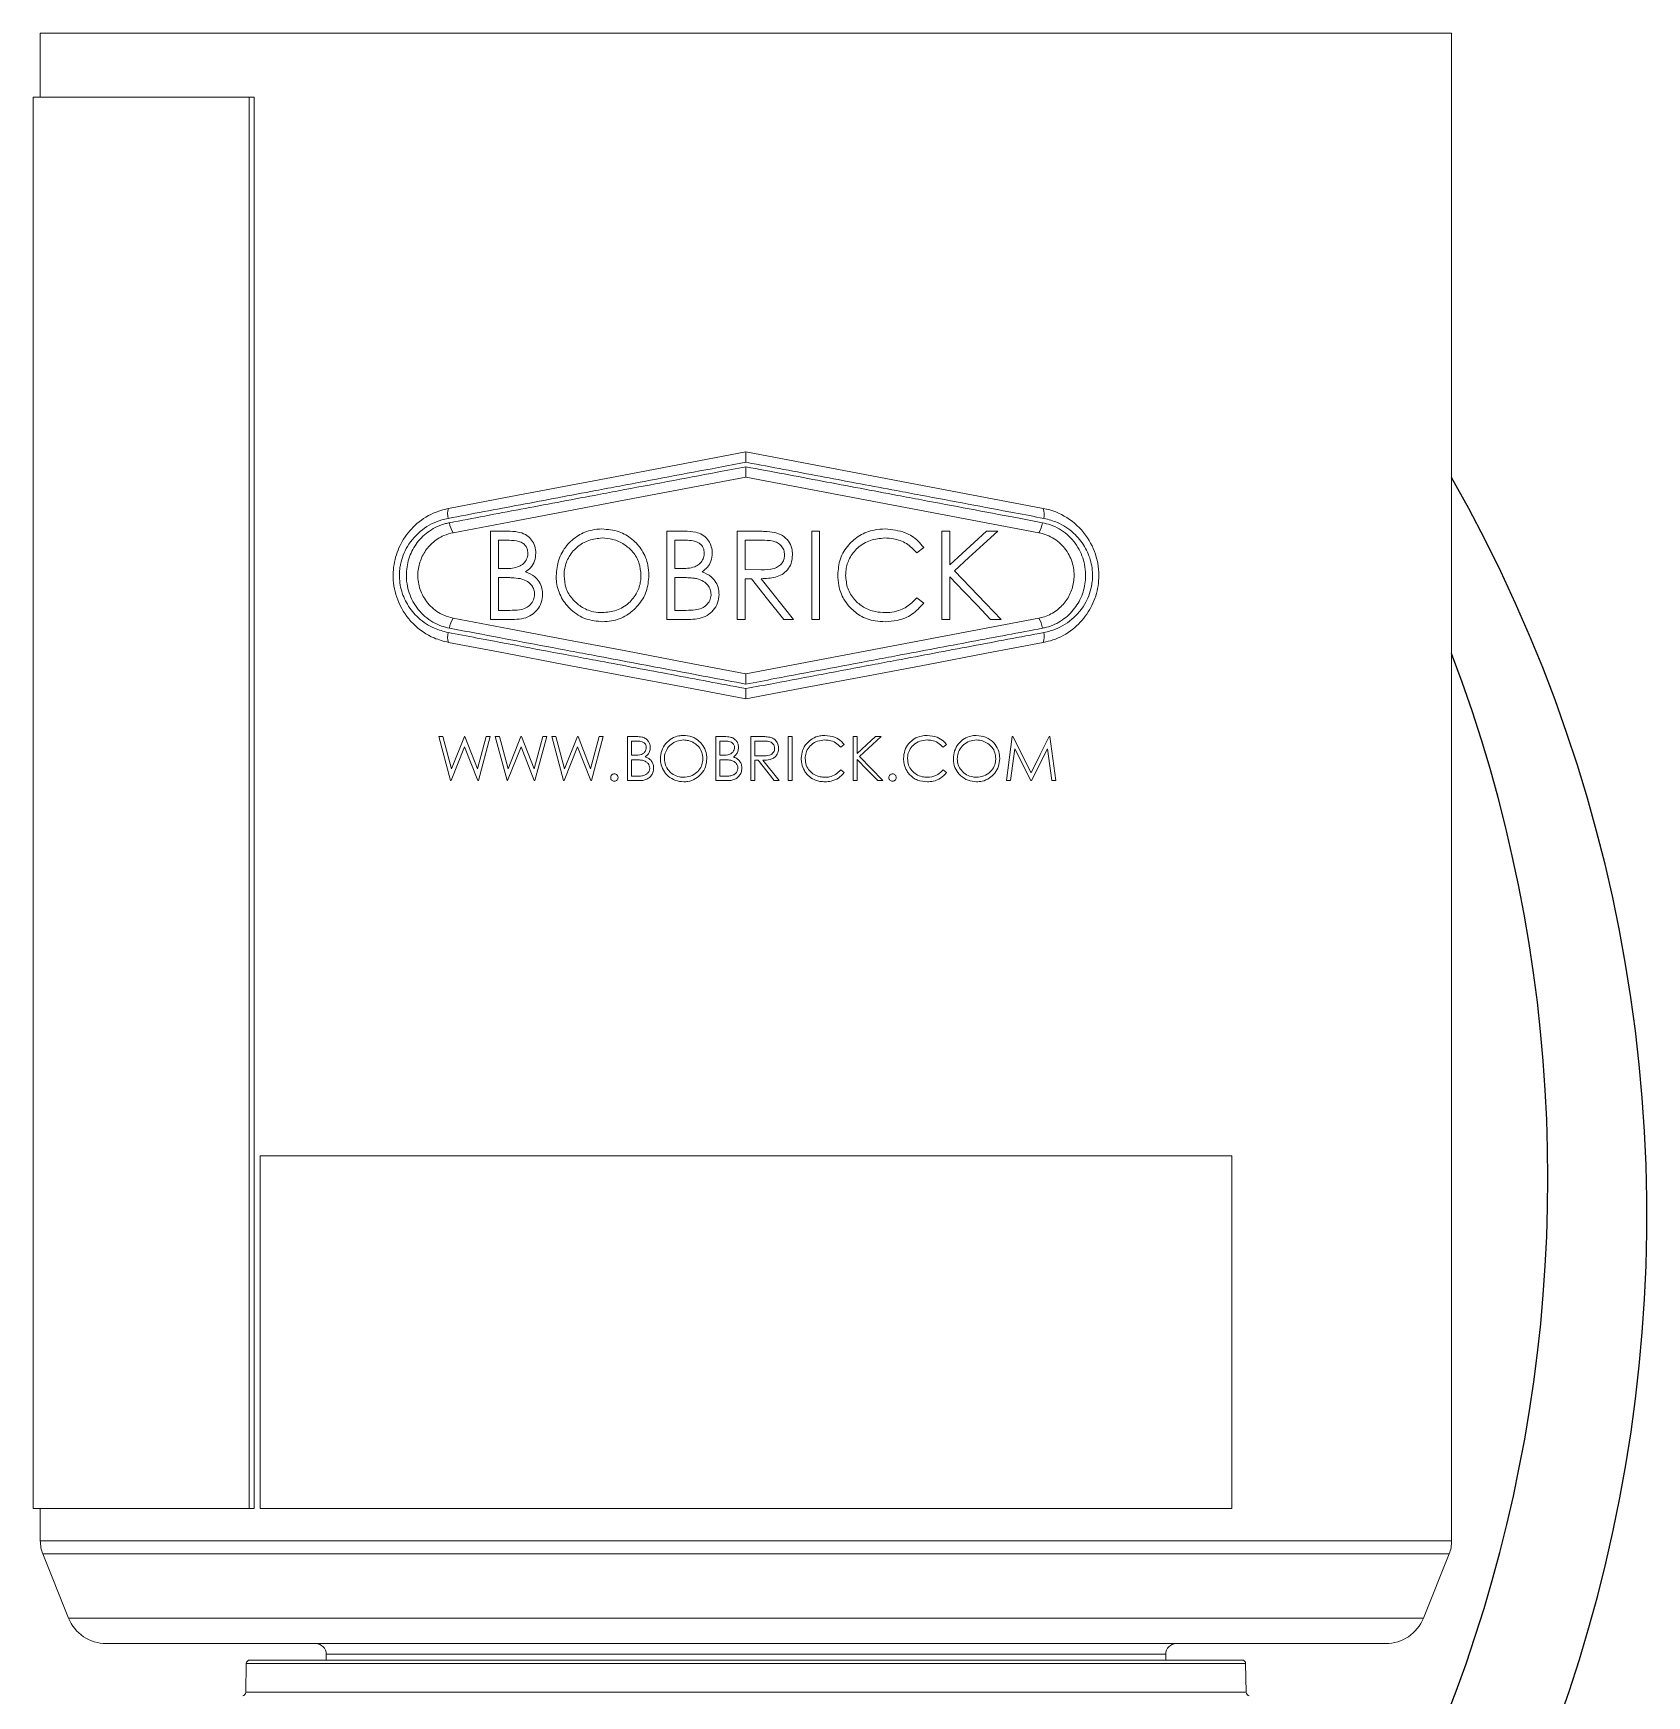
# Model space of a CAD drawing. Header units: inches. Extents: x 2.3 to 15.7, y 0.2 to 14.5.
# Drawn here: x 2.423 to 4.709, y 6.033 to 8.389 of the extents above; entities that cross this region are included whole.
import ezdxf

# ---------------------------------------------------------------- set-up
doc = ezdxf.new("R2010")
doc.units = ezdxf.units.IN
doc.header["$MEASUREMENT"] = 0
doc.layers.add('Object', color=4, linetype='Continuous')

msp = doc.modelspace()

# ---------------------------------------------------------------- linework, layer by layer
at = {"layer": 'Object', "color": 4, "linetype": 'Continuous', "lineweight": 15}
for p, q in [((2.432603, 8.388765), (2.432603, 8.297992)), ((2.432603, 8.388765), (4.432603, 8.388765)), ((4.432603, 6.252368), (4.432603, 8.388765)), ((2.422603, 8.297992), (2.422603, 6.297992)), ((2.422603, 8.297992), (2.728591, 8.297992)), ((2.728591, 8.297992), (2.728591, 6.297992)), ((2.735561, 8.297992), (2.728591, 8.297992)), ((2.735561, 8.297992), (2.735561, 6.297992)), ((3.432603, 7.795396), (3.853943, 7.715396)), ((3.441114, 7.779171), (3.432603, 7.780776)), ((3.432603, 7.759771), (3.847414, 7.68101)), ((3.070647, 7.558077), (3.070647, 7.683077)), ((3.070647, 7.683077), (3.095036, 7.683077)), ((3.320647, 7.558077), (3.320647, 7.683077)), ((3.320647, 7.683077), (3.345036, 7.683077)), ((3.420006, 7.558077), (3.420006, 7.683077)), ((3.420006, 7.683077), (3.445021, 7.683077)), ((3.525775, 7.558077), (3.525775, 7.683077)), ((3.525775, 7.683077), (3.536993, 7.683077)), ((3.536993, 7.683077), (3.536993, 7.558077)), ((3.71007, 7.558077), (3.71007, 7.683077)), ((3.71007, 7.683077), (3.721288, 7.683077)), ((3.721288, 7.683077), (3.721288, 7.635476)), ((3.773396, 7.683077), (3.789397, 7.683077)), ((3.097089, 7.670257), (3.081865, 7.670257)), ((3.081865, 7.670257), (3.081865, 7.630193)), ((3.347089, 7.670257), (3.331865, 7.670257)), ((3.331865, 7.670257), (3.331865, 7.630193)), ((3.431224, 7.670257), (3.431224, 7.62859)), ((3.454661, 7.670257), (3.431224, 7.670257)), ((3.684429, 7.660141), (3.674613, 7.652628)), ((3.081865, 7.630193), (3.089402, 7.630193)), ((3.089302, 7.617372), (3.081865, 7.617372)), ((3.081865, 7.617372), (3.081865, 7.570898)), ((3.331865, 7.630193), (3.339402, 7.630193)), ((3.339302, 7.617372), (3.331865, 7.617372)), ((3.331865, 7.617372), (3.331865, 7.570898)), ((3.431224, 7.62859), (3.45411, 7.628415)), ((3.440338, 7.61577), (3.431224, 7.61577)), ((3.431224, 7.61577), (3.431224, 7.558077)), ((3.454211, 7.61577), (3.500134, 7.558077)), ((3.721288, 7.618399), (3.721288, 7.558077)), ((3.674613, 7.588526), (3.684429, 7.581089)), ((3.081865, 7.570898), (3.09784, 7.570898)), ((3.331865, 7.570898), (3.34784, 7.570898)), ((3.104451, 7.558077), (3.070647, 7.558077)), ((3.354451, 7.558077), (3.320647, 7.558077)), ((3.431224, 7.558077), (3.420006, 7.558077)), ((3.847414, 7.559782), (3.432603, 7.481021)), ((3.500134, 7.558077), (3.486262, 7.558077)), ((3.536993, 7.558077), (3.525775, 7.558077)), ((3.721288, 7.558077), (3.71007, 7.558077)), ((3.794205, 7.558077), (3.779256, 7.558077)), ((3.424091, 7.461621), (3.432603, 7.460017)), ((3.013901, 7.329564), (2.997274, 7.392064)), ((2.997274, 7.392064), (3.003071, 7.392064)), ((3.003071, 7.392064), (3.015303, 7.346228)), ((3.033733, 7.377365), (3.014702, 7.329564)), ((3.015303, 7.346228), (3.033495, 7.392064)), ((3.033495, 7.392064), (3.034309, 7.392064)), ((3.052538, 7.329564), (3.033733, 7.377365)), ((3.034309, 7.392064), (3.052162, 7.346541)), ((3.052162, 7.346541), (3.064457, 7.392064)), ((3.070191, 7.392064), (3.053339, 7.329564)), ((3.064457, 7.392064), (3.070191, 7.392064)), ((3.094029, 7.329564), (3.077403, 7.392064)), ((3.077403, 7.392064), (3.083199, 7.392064)), ((3.083199, 7.392064), (3.095432, 7.346228)), ((3.113861, 7.377365), (3.094831, 7.329564)), ((3.095432, 7.346228), (3.113623, 7.392064)), ((3.113623, 7.392064), (3.114437, 7.392064)), ((3.132666, 7.329564), (3.113861, 7.377365)), ((3.114437, 7.392064), (3.132291, 7.346541)), ((3.132291, 7.346541), (3.144585, 7.392064)), ((3.150319, 7.392064), (3.133467, 7.329564)), ((3.144585, 7.392064), (3.150319, 7.392064)), ((3.174158, 7.329564), (3.157531, 7.392064)), ((3.157531, 7.392064), (3.163328, 7.392064)), ((3.163328, 7.392064), (3.17556, 7.346228)), ((3.193989, 7.377365), (3.174959, 7.329564)), ((3.17556, 7.346228), (3.193751, 7.392064)), ((3.193751, 7.392064), (3.194565, 7.392064)), ((3.212794, 7.329564), (3.193989, 7.377365)), ((3.194565, 7.392064), (3.212419, 7.346541)), ((3.212419, 7.346541), (3.224713, 7.392064)), ((3.230448, 7.392064), (3.213596, 7.329564)), ((3.224713, 7.392064), (3.230448, 7.392064)), ((3.264903, 7.329564), (3.264903, 7.392064)), ((3.264903, 7.392064), (3.277097, 7.392064)), ((3.278124, 7.385653), (3.270512, 7.385653)), ((3.270512, 7.385653), (3.270512, 7.365621)), ((3.389903, 7.329564), (3.389903, 7.392064)), ((3.389903, 7.392064), (3.402097, 7.392064)), ((3.403124, 7.385653), (3.395512, 7.385653)), ((3.395512, 7.385653), (3.395512, 7.365621)), ((3.439582, 7.329564), (3.439582, 7.392064)), ((3.439582, 7.392064), (3.45209, 7.392064)), ((3.45691, 7.385653), (3.445191, 7.385653)), ((3.445191, 7.385653), (3.445191, 7.36482)), ((3.492467, 7.392064), (3.498076, 7.392064)), ((3.492467, 7.329564), (3.492467, 7.392064)), ((3.498076, 7.392064), (3.498076, 7.329564)), ((3.571794, 7.380595), (3.566886, 7.376839)), ((3.584614, 7.329564), (3.584614, 7.392064)), ((3.584614, 7.392064), (3.590223, 7.392064)), ((3.590223, 7.392064), (3.590223, 7.368263)), ((3.624278, 7.392064), (3.593566, 7.364019)), ((3.616277, 7.392064), (3.624278, 7.392064)), ((3.716826, 7.380595), (3.711918, 7.376839)), ((3.801762, 7.329564), (3.810012, 7.392064)), ((3.81338, 7.374636), (3.807408, 7.329564)), ((3.810012, 7.392064), (3.810814, 7.392064)), ((3.810814, 7.392064), (3.836617, 7.340782)), ((3.836029, 7.329564), (3.81338, 7.374636)), ((3.859855, 7.374536), (3.837294, 7.329564)), ((3.865839, 7.329564), (3.859855, 7.374536)), ((3.862359, 7.392064), (3.863172, 7.392064)), ((3.863172, 7.392064), (3.871473, 7.329564)), ((3.270512, 7.365621), (3.27428, 7.365621)), ((3.27423, 7.359211), (3.270512, 7.359211)), ((3.270512, 7.359211), (3.270512, 7.335974)), ((3.395512, 7.365621), (3.39928, 7.365621)), ((3.39923, 7.359211), (3.395512, 7.359211)), ((3.395512, 7.359211), (3.395512, 7.335974)), ((3.445191, 7.36482), (3.456635, 7.364732)), ((3.449749, 7.35841), (3.445191, 7.35841)), ((3.445191, 7.35841), (3.445191, 7.329564)), ((3.47271, 7.329564), (3.449749, 7.35841)), ((3.456685, 7.35841), (3.479646, 7.329564)), ((3.590223, 7.359724), (3.590223, 7.329564)), ((3.593566, 7.364019), (3.626682, 7.329564)), ((3.014702, 7.329564), (3.013901, 7.329564)), ((3.053339, 7.329564), (3.052538, 7.329564)), ((3.094831, 7.329564), (3.094029, 7.329564)), ((3.133467, 7.329564), (3.132666, 7.329564)), ((3.174959, 7.329564), (3.174158, 7.329564)), ((3.213596, 7.329564), (3.212794, 7.329564)), ((3.281805, 7.329564), (3.264903, 7.329564)), ((3.270512, 7.335974), (3.278499, 7.335974)), ((3.406805, 7.329564), (3.389903, 7.329564)), ((3.395512, 7.335974), (3.403499, 7.335974)), ((3.445191, 7.329564), (3.439582, 7.329564)), ((3.479646, 7.329564), (3.47271, 7.329564)), ((3.498076, 7.329564), (3.492467, 7.329564)), ((3.566886, 7.344788), (3.571794, 7.34107)), ((3.590223, 7.329564), (3.584614, 7.329564)), ((3.626682, 7.329564), (3.619207, 7.329564)), ((3.711918, 7.344788), (3.716826, 7.34107)), ((3.807408, 7.329564), (3.801762, 7.329564)), ((3.837294, 7.329564), (3.836029, 7.329564)), ((3.871473, 7.329564), (3.865839, 7.329564)), ((2.744103, 6.797992), (2.744103, 6.297992)), ((2.744103, 6.797992), (4.121103, 6.797992)), ((4.121103, 6.797992), (4.121103, 6.297992)), ((2.422603, 6.297992), (2.728591, 6.297992)), ((2.432603, 6.297992), (2.432603, 6.252368)), ((2.735561, 6.297992), (2.728591, 6.297992)), ((2.744103, 6.297992), (4.121103, 6.297992)), ((2.432603, 6.252368), (4.432603, 6.252368)), ((2.436179, 6.233798), (2.472603, 6.142739)), ((2.436179, 6.233798), (4.429027, 6.233798)), ((4.392603, 6.142739), (4.429027, 6.233798)), ((2.472603, 6.142739), (4.392603, 6.142739)), ((4.339215, 6.106594), (2.52599, 6.106594)), ((2.729516, 6.083364), (4.135689, 6.083364)), ((2.837853, 6.091594), (2.837853, 6.083364)), ((2.837853, 6.091594), (4.027353, 6.091594)), ((4.027353, 6.083364), (4.027353, 6.091594)), ((2.724517, 6.078451), (2.723805, 6.037633)), ((4.140689, 6.078451), (2.724517, 6.078451)), ((4.141401, 6.037633), (4.140689, 6.078451)), ((2.723805, 6.037633), (4.141401, 6.037633))]:
    msp.add_line(p, q, dxfattribs=at)
at = {"layer": 'Object', "color": 4, "linetype": 'Continuous', "lineweight": 15, "flags": 128}
for points in [[(3.011262, 7.715396), (3.091642, 7.730658), (3.174601, 7.746409), (3.25951, 7.762531), (3.345728, 7.778901), (3.432603, 7.795396)], [(3.017791, 7.68101), (3.097053, 7.69606), (3.178769, 7.711575), (3.262342, 7.727443), (3.34716, 7.743548), (3.432603, 7.759771)], [(3.721288, 7.635476), (3.73876, 7.651437), (3.756131, 7.667306), (3.773396, 7.683077)], [(3.789397, 7.683077), (3.769075, 7.66452), (3.748597, 7.64582), (3.727974, 7.626987)], [(3.486262, 7.558077), (3.463308, 7.586913), (3.440338, 7.61577)], [(3.779256, 7.558077), (3.760064, 7.578048), (3.740739, 7.598158), (3.721288, 7.618399)], [(3.727974, 7.626987), (3.750225, 7.603836), (3.772306, 7.580861), (3.794205, 7.558077)], [(3.432603, 7.481021), (3.34716, 7.497244), (3.262342, 7.513349), (3.178769, 7.529217), (3.097053, 7.544732), (3.017791, 7.559782)], [(3.432603, 7.445396), (3.345728, 7.461891), (3.25951, 7.478261), (3.174601, 7.494383), (3.091642, 7.510134), (3.011262, 7.525396)], [(3.853943, 7.525396), (3.773563, 7.510134), (3.690605, 7.494383), (3.605696, 7.478261), (3.519478, 7.461891), (3.432603, 7.445396)], [(3.590223, 7.368263), (3.603265, 7.380177), (3.616277, 7.392064)], [(3.836617, 7.340782), (3.849529, 7.366504), (3.862359, 7.392064)], [(3.619207, 7.329564), (3.604733, 7.344625), (3.590223, 7.359724)]]:
    msp.add_lwpolyline(points, dxfattribs=at)
at = {"layer": 'Object', "color": 3}
for centre, radius, start, end in [((2.590197, 6.712673), 2.118857, 306.116621, 29.59616), ((2.470222, 6.76586), 2.098644, 307.72544, 20.760399)]:
    msp.add_arc(centre, radius, start, end, dxfattribs=at)
at = {"layer": 'Object', "color": 4, "linetype": 'Continuous', "lineweight": 15}
for centre, radius, start, end in [((3.036556, 7.706665), 0.026758, 160.956344, 191.686758), ((3.828649, 7.706665), 0.026759, 348.313638, 19.043261), ((3.044873, 7.69939), 0.03273, 187.425535, 214.16315), ((3.820332, 7.69939), 0.03273, 325.83649, 352.574305), ((3.036556, 7.534127), 0.026758, 168.31327, 199.043625), ((3.044873, 7.541402), 0.03273, 145.836874, 172.574454), ((3.820332, 7.541402), 0.03273, 7.425706, 34.163485), ((3.828649, 7.534127), 0.026759, 340.95677, 11.686335), ((2.482603, 6.252368), 0.05, 180, 201.801409), ((4.382603, 6.252368), 0.05, 338.198591, 0), ((2.52599, 6.164094), 0.0575, 201.801409, 270), ((4.339215, 6.164094), 0.0575, 270, 338.198591), ((2.822853, 6.091594), 0.015, 0, 90), ((4.042353, 6.091594), 0.015, 90, 180), ((2.729516, 6.078364), 0.005, 90, 179), ((4.135689, 6.078364), 0.005, 1, 90), ((2.718805, 6.03772), 0.005, 276.663916, 359), ((4.1464, 6.03772), 0.005, 181, 263.336084)]:
    msp.add_arc(centre, radius, start, end, dxfattribs=at)
for points, knots in [([(3.432603, 7.780776), (3.419487, 7.778304), (3.359623, 7.767022), (3.288194, 7.753565), (3.194824, 7.735979), (3.1122, 7.720419), (3.044302, 7.707636), (3.010353, 7.701245)], [0, 0, 0, 0, 0.09045878, 0.41286411, 0.49328977, 0.74664651, 1, 1, 1, 1]), ([(3.432603, 7.795396), (3.432603, 7.794392), (3.432603, 7.792085), (3.432603, 7.787041), (3.432603, 7.782927), (3.432603, 7.78084), (3.432603, 7.780776)], [0, 0, 0, 0, 0.27485987, 0.63175524, 0.98855057, 1, 1, 1, 1]), ([(3.854853, 7.701245), (3.841055, 7.703842), (3.784415, 7.714505), (3.714066, 7.727751), (3.623684, 7.744774), (3.544175, 7.759751), (3.475468, 7.772698), (3.441114, 7.779171)], [0, 0, 0, 0, 0.1059086, 0.43475608, 0.51678374, 0.7583914, 1, 1, 1, 1]), ([(3.012418, 7.69516), (3.045779, 7.701454), (3.112503, 7.714042), (3.19382, 7.729377), (3.286512, 7.746855), (3.358491, 7.760424), (3.418921, 7.771813), (3.432603, 7.774391)], [0, 0, 0, 0, 0.25011185, 0.50022685, 0.58106949, 0.90514747, 1, 1, 1, 1]), ([(3.432603, 7.774391), (3.468667, 7.767594), (3.540795, 7.754), (3.623696, 7.73837), (3.715695, 7.721021), (3.784735, 7.707999), (3.840191, 7.697537), (3.852788, 7.69516)], [0, 0, 0, 0, 0.24990083, 0.49980056, 0.58064388, 0.90474363, 1, 1, 1, 1]), ([(3.432603, 7.774391), (3.432603, 7.774326), (3.432603, 7.77224), (3.432603, 7.768126), (3.432603, 7.763082), (3.432603, 7.760775), (3.432603, 7.759771)], [0, 0, 0, 0, 0.01144997, 0.36824477, 0.72514013, 1, 1, 1, 1]), ([(3.011262, 7.525396), (3.004294, 7.527206), (2.985804, 7.53201), (2.959807, 7.550067), (2.939351, 7.579414), (2.931192, 7.612398), (2.933841, 7.64313), (2.944746, 7.670153), (2.963347, 7.69314), (2.986493, 7.708881), (3.003882, 7.713455), (3.011262, 7.715396)], [0, 0, 0, 0, 0.08435265, 0.22381086, 0.35813983, 0.47661263, 0.58064869, 0.68146045, 0.78947066, 0.91064225, 1, 1, 1, 1]), ([(3.853943, 7.715396), (3.856999, 7.714719), (3.87157, 7.711492), (3.895901, 7.698995), (3.920091, 7.672373), (3.931012, 7.643758), (3.933505, 7.616421), (3.929528, 7.590803), (3.916425, 7.564243), (3.895572, 7.542305), (3.87338, 7.52998), (3.85848, 7.526466), (3.853943, 7.525396)], [0, 0, 0, 0, 0.036752584, 0.17524432, 0.312812141, 0.437403418, 0.499759221, 0.604687064, 0.709370849, 0.820343658, 0.945294148, 1, 1, 1, 1]), ([(3.010353, 7.701245), (3.007362, 7.700579), (2.994398, 7.697691), (2.972973, 7.686617), (2.952441, 7.664193), (2.944599, 7.644329), (2.942207, 7.631524), (2.940887, 7.619804), (2.942786, 7.600609), (2.952221, 7.578164), (2.968423, 7.558681), (2.988642, 7.545197), (3.003854, 7.541238), (3.010353, 7.539547)], [0, 0, 0, 0, 0.041756346, 0.181005542, 0.320019379, 0.434194802, 0.444459833, 0.482545795, 0.580500832, 0.679131712, 0.786417349, 0.908762699, 1, 1, 1, 1]), ([(3.012418, 7.545632), (3.008597, 7.546545), (2.996052, 7.549541), (2.976851, 7.560939), (2.959581, 7.582059), (2.951945, 7.60451), (2.950686, 7.6264), (2.954788, 7.647237), (2.966268, 7.668191), (2.983918, 7.684865), (3.00057, 7.692631), (3.010577, 7.694767), (3.012418, 7.69516)], [0, 0, 0, 0, 0.05891646, 0.19342388, 0.32406322, 0.44454208, 0.51452909, 0.62224176, 0.73078945, 0.84635484, 0.97173513, 1, 1, 1, 1]), ([(3.017791, 7.559782), (3.013312, 7.560947), (3.001506, 7.564017), (2.984935, 7.575562), (2.971966, 7.594195), (2.966716, 7.615104), (2.968351, 7.634879), (2.975474, 7.65242), (2.987611, 7.667181), (3.002399, 7.677009), (3.013274, 7.679836), (3.017791, 7.68101)], [0, 0, 0, 0, 0.08503447, 0.22415347, 0.35655312, 0.47462973, 0.58077283, 0.68418777, 0.79357048, 0.91426327, 1, 1, 1, 1]), ([(3.095036, 7.683077), (3.09982, 7.682949), (3.108354, 7.68272), (3.119753, 7.679228), (3.127749, 7.672706), (3.132934, 7.664318), (3.134613, 7.657), (3.134728, 7.652865), (3.134749, 7.652103)], [0, 0, 0, 0, 0.25810772, 0.46041747, 0.62488164, 0.78909129, 0.96109702, 1, 1, 1, 1]), ([(3.163596, 7.620026), (3.164322, 7.627689), (3.165777, 7.64304), (3.177367, 7.663251), (3.194098, 7.677791), (3.212075, 7.685285), (3.223784, 7.685996), (3.228499, 7.686282)], [0, 0, 0, 0, 0.21961297, 0.43993094, 0.65590946, 0.86142152, 1, 1, 1, 1]), ([(3.228499, 7.686282), (3.236769, 7.685586), (3.252051, 7.684299), (3.271685, 7.672544), (3.286426, 7.656324), (3.29411, 7.637801), (3.294758, 7.625382), (3.295006, 7.620627)], [0, 0, 0, 0, 0.239433069, 0.442446312, 0.644716762, 0.863966385, 1, 1, 1, 1]), ([(3.345036, 7.683077), (3.350554, 7.682931), (3.359367, 7.682698), (3.370932, 7.678502), (3.378343, 7.671986), (3.383289, 7.66341), (3.384625, 7.656462), (3.384735, 7.652593), (3.384749, 7.652103)], [0, 0, 0, 0, 0.28926811, 0.46198731, 0.63565991, 0.79656787, 0.97423648, 1, 1, 1, 1]), ([(3.445021, 7.683077), (3.44739, 7.683069), (3.452129, 7.683052), (3.4616, 7.682835), (3.468647, 7.681958), (3.473341, 7.681374)], [0, 0, 0, 0, 0.2502667, 0.50056245, 1, 1, 1, 1]), ([(3.473341, 7.681374), (3.477083, 7.680156), (3.484587, 7.677712), (3.493119, 7.669439), (3.497932, 7.659563), (3.498345, 7.652739), (3.498531, 7.649649)], [0, 0, 0, 0, 0.26676983, 0.53507781, 0.78947111, 1, 1, 1, 1]), ([(3.562634, 7.621303), (3.5633, 7.628987), (3.564638, 7.64442), (3.57678, 7.663815), (3.593591, 7.67813), (3.612134, 7.68538), (3.624686, 7.686018), (3.629892, 7.686282)], [0, 0, 0, 0, 0.21817104, 0.4381888, 0.63444086, 0.84839515, 1, 1, 1, 1]), ([(3.629892, 7.686282), (3.639607, 7.685294), (3.65646, 7.683578), (3.674654, 7.672011), (3.681816, 7.663313), (3.684429, 7.660141)], [0, 0, 0, 0, 0.463659534, 0.80435494, 1, 1, 1, 1]), ([(3.847414, 7.68101), (3.849545, 7.680533), (3.859038, 7.678404), (3.874653, 7.670186), (3.889865, 7.653094), (3.896619, 7.635065), (3.898177, 7.61773), (3.895593, 7.60127), (3.887008, 7.584133), (3.873438, 7.570153), (3.859341, 7.562555), (3.850096, 7.560405), (3.847414, 7.559782)], [0, 0, 0, 0, 0.04023928, 0.179285045, 0.314989946, 0.437966085, 0.499793075, 0.606600887, 0.71320435, 0.825181953, 0.949285866, 1, 1, 1, 1]), ([(3.852788, 7.69516), (3.856609, 7.694247), (3.869153, 7.691251), (3.888355, 7.679853), (3.905625, 7.658733), (3.91326, 7.636282), (3.91452, 7.614392), (3.910417, 7.593555), (3.898937, 7.572601), (3.881288, 7.555927), (3.864636, 7.548161), (3.854629, 7.546025), (3.852788, 7.545632)], [0, 0, 0, 0, 0.05891618, 0.19342365, 0.32406305, 0.44454194, 0.514529, 0.62224178, 0.73078935, 0.84635478, 0.97173512, 1, 1, 1, 1]), ([(3.854853, 7.539547), (3.857844, 7.540213), (3.870808, 7.543101), (3.892233, 7.554175), (3.912764, 7.576599), (3.920607, 7.596463), (3.922998, 7.609268), (3.924319, 7.620988), (3.92242, 7.640183), (3.912985, 7.662628), (3.896782, 7.682111), (3.876564, 7.695596), (3.861351, 7.699554), (3.854853, 7.701245)], [0, 0, 0, 0, 0.041756351, 0.181005575, 0.320019232, 0.434194783, 0.44445976, 0.482545727, 0.58050073, 0.679131641, 0.786417299, 0.908762422, 1, 1, 1, 1]), ([(3.123531, 7.651877), (3.123357, 7.654011), (3.123047, 7.657802), (3.120372, 7.662573), (3.116349, 7.666352), (3.108498, 7.669821), (3.101685, 7.670081), (3.097089, 7.670257)], [0, 0, 0, 0, 0.16851362, 0.29936745, 0.42973481, 0.61530511, 1, 1, 1, 1]), ([(3.22905, 7.673462), (3.222552, 7.67277), (3.209546, 7.671384), (3.192416, 7.661083), (3.180236, 7.646262), (3.17527, 7.631485), (3.174924, 7.62283), (3.174814, 7.620076)], [0, 0, 0, 0, 0.23254595, 0.4653615, 0.69599786, 0.90327546, 1, 1, 1, 1]), ([(3.283788, 7.620652), (3.283271, 7.626579), (3.282236, 7.638461), (3.273188, 7.653876), (3.25995, 7.665222), (3.244815, 7.672287), (3.233987, 7.673094), (3.22905, 7.673462)], [0, 0, 0, 0, 0.20783243, 0.4167132, 0.61137184, 0.82281549, 1, 1, 1, 1]), ([(3.373531, 7.651877), (3.37329, 7.654436), (3.372883, 7.658751), (3.369344, 7.663781), (3.364442, 7.667527), (3.356753, 7.669905), (3.350597, 7.670129), (3.347089, 7.670257)], [0, 0, 0, 0, 0.20754893, 0.35007094, 0.49175319, 0.71044432, 1, 1, 1, 1]), ([(3.487314, 7.649674), (3.487078, 7.651993), (3.486606, 7.656646), (3.482743, 7.662638), (3.477415, 7.667095), (3.467807, 7.670207), (3.460121, 7.670236), (3.454661, 7.670257)], [0, 0, 0, 0, 0.15817071, 0.31726404, 0.47512814, 0.62710865, 1, 1, 1, 1]), ([(3.629191, 7.673462), (3.622351, 7.672805), (3.608638, 7.671489), (3.590828, 7.660836), (3.578803, 7.645802), (3.574289, 7.631446), (3.573959, 7.623141), (3.573852, 7.620452)], [0, 0, 0, 0, 0.24242719, 0.48602556, 0.70945558, 0.90593162, 1, 1, 1, 1]), ([(3.674613, 7.652628), (3.669995, 7.657296), (3.660747, 7.666645), (3.644058, 7.672661), (3.633385, 7.673236), (3.629191, 7.673462)], [0, 0, 0, 0, 0.37709537, 0.75520992, 1, 1, 1, 1]), ([(3.089402, 7.630193), (3.096019, 7.630185), (3.105226, 7.630175), (3.115986, 7.63562), (3.121143, 7.641514), (3.123362, 7.647418), (3.123493, 7.650856), (3.123531, 7.651877)], [0, 0, 0, 0, 0.43807168, 0.60958358, 0.78208514, 0.93525104, 1, 1, 1, 1]), ([(3.134749, 7.652103), (3.134403, 7.64831), (3.133706, 7.640687), (3.128164, 7.631139), (3.122723, 7.627244), (3.120301, 7.62551)], [0, 0, 0, 0, 0.35462441, 0.71273269, 1, 1, 1, 1]), ([(3.339402, 7.630193), (3.346466, 7.630194), (3.356064, 7.630196), (3.366613, 7.636198), (3.371355, 7.641955), (3.373376, 7.64758), (3.373496, 7.650907), (3.373531, 7.651877)], [0, 0, 0, 0, 0.45468444, 0.6177934, 0.78138715, 0.93626391, 1, 1, 1, 1]), ([(3.384749, 7.652103), (3.384379, 7.64817), (3.383704, 7.641001), (3.378396, 7.631477), (3.373041, 7.627529), (3.370301, 7.62551)], [0, 0, 0, 0, 0.372393619, 0.678920716, 1, 1, 1, 1]), ([(3.45411, 7.628415), (3.460305, 7.628438), (3.468925, 7.62847), (3.479115, 7.63294), (3.484077, 7.638036), (3.486895, 7.643916), (3.487183, 7.647882), (3.487314, 7.649674)], [0, 0, 0, 0, 0.41114894, 0.57205442, 0.73416088, 0.87989096, 1, 1, 1, 1]), ([(3.498531, 7.649649), (3.498164, 7.645456), (3.497497, 7.637852), (3.491817, 7.628147), (3.483934, 7.621499), (3.471221, 7.61635), (3.46101, 7.616002), (3.454211, 7.61577)], [0, 0, 0, 0, 0.197523625, 0.358217424, 0.519165757, 0.679811719, 1, 1, 1, 1]), ([(3.112689, 7.615895), (3.108817, 7.616409), (3.102987, 7.617182), (3.095174, 7.617323), (3.09126, 7.617356), (3.089302, 7.617372)], [0, 0, 0, 0, 0.49724231, 0.74855214, 1, 1, 1, 1]), ([(3.133147, 7.593559), (3.132957, 7.595831), (3.132575, 7.600392), (3.128913, 7.606796), (3.122761, 7.612448), (3.116722, 7.614821), (3.113121, 7.61578), (3.112689, 7.615895)], [0, 0, 0, 0, 0.20177222, 0.40515117, 0.64925325, 0.95795859, 1, 1, 1, 1]), ([(3.120301, 7.62551), (3.124759, 7.623655), (3.132296, 7.62052), (3.139998, 7.611503), (3.143799, 7.602526), (3.14419, 7.596329), (3.144365, 7.593559)], [0, 0, 0, 0, 0.34058253, 0.57574377, 0.81039734, 1, 1, 1, 1]), ([(3.229501, 7.554872), (3.221399, 7.555587), (3.205124, 7.557023), (3.184832, 7.570235), (3.17011, 7.588245), (3.164114, 7.606004), (3.163714, 7.616835), (3.163596, 7.620026)], [0, 0, 0, 0, 0.23655702, 0.47520271, 0.68812805, 0.9080888, 1, 1, 1, 1]), ([(3.174814, 7.620076), (3.17533, 7.614109), (3.176366, 7.602132), (3.185703, 7.586982), (3.199065, 7.575112), (3.214197, 7.568513), (3.22487, 7.567923), (3.22905, 7.567693)], [0, 0, 0, 0, 0.20951182, 0.42050796, 0.61462113, 0.84904258, 1, 1, 1, 1]), ([(3.22905, 7.567693), (3.235821, 7.568339), (3.249402, 7.569637), (3.266925, 7.580206), (3.278645, 7.595154), (3.283318, 7.609402), (3.283671, 7.617854), (3.283788, 7.620652)], [0, 0, 0, 0, 0.2416363, 0.48471554, 0.7027938, 0.90157663, 1, 1, 1, 1]), ([(3.295006, 7.620627), (3.294332, 7.612838), (3.29298, 7.597195), (3.280663, 7.577494), (3.263553, 7.562576), (3.245438, 7.55561), (3.233621, 7.555063), (3.229501, 7.554872)], [0, 0, 0, 0, 0.2233648, 0.448627, 0.65159153, 0.87850993, 1, 1, 1, 1]), ([(3.362689, 7.615895), (3.360758, 7.616208), (3.35593, 7.616992), (3.348097, 7.617288), (3.342236, 7.617344), (3.339302, 7.617372)], [0, 0, 0, 0, 0.24976965, 0.62439977, 1, 1, 1, 1]), ([(3.383147, 7.593559), (3.382945, 7.595913), (3.38254, 7.60064), (3.37863, 7.607152), (3.372085, 7.612969), (3.366083, 7.614838), (3.362689, 7.615895)], [0, 0, 0, 0, 0.213968792, 0.42964451, 0.677546241, 1, 1, 1, 1]), ([(3.370301, 7.62551), (3.374951, 7.623548), (3.382803, 7.620234), (3.390403, 7.610818), (3.393892, 7.60198), (3.394224, 7.596061), (3.394365, 7.593559)], [0, 0, 0, 0, 0.34754906, 0.58683222, 0.82532139, 1, 1, 1, 1]), ([(3.578484, 7.576732), (3.576021, 7.57993), (3.569278, 7.588684), (3.563549, 7.604228), (3.562903, 7.61628), (3.562634, 7.621303)], [0, 0, 0, 0, 0.25132598, 0.68799484, 1, 1, 1, 1]), ([(3.573852, 7.620452), (3.574383, 7.614226), (3.575451, 7.601721), (3.585349, 7.586061), (3.599094, 7.574579), (3.614568, 7.568503), (3.625276, 7.56794), (3.629967, 7.567693)], [0, 0, 0, 0, 0.21417432, 0.43014796, 0.62209237, 0.83446475, 1, 1, 1, 1]), ([(3.09784, 7.570898), (3.102518, 7.570969), (3.110265, 7.571088), (3.120511, 7.573704), (3.127332, 7.578771), (3.132137, 7.585457), (3.132811, 7.590868), (3.133147, 7.593559)], [0, 0, 0, 0, 0.30422846, 0.50394021, 0.66963753, 0.83569225, 1, 1, 1, 1]), ([(3.144365, 7.593559), (3.144024, 7.589596), (3.143339, 7.581635), (3.137232, 7.571585), (3.12863, 7.563733), (3.117335, 7.558811), (3.108867, 7.558329), (3.104451, 7.558077)], [0, 0, 0, 0, 0.1923953, 0.38641944, 0.56372734, 0.77247294, 1, 1, 1, 1]), ([(3.34784, 7.570898), (3.352064, 7.570975), (3.359612, 7.571113), (3.369727, 7.573312), (3.376876, 7.578288), (3.381586, 7.584667), (3.383012, 7.590211), (3.383131, 7.59317), (3.383147, 7.593559)], [0, 0, 0, 0, 0.26934498, 0.48133432, 0.64651677, 0.81187797, 0.97526898, 1, 1, 1, 1]), ([(3.394365, 7.593559), (3.394001, 7.589463), (3.39327, 7.581236), (3.386688, 7.570849), (3.377606, 7.563075), (3.366434, 7.558712), (3.358442, 7.558289), (3.354451, 7.558077)], [0, 0, 0, 0, 0.204175, 0.41015325, 0.59804647, 0.79931054, 1, 1, 1, 1]), ([(3.629967, 7.567693), (3.634146, 7.567925), (3.644632, 7.56851), (3.660876, 7.574879), (3.67001, 7.583953), (3.674613, 7.588526)], [0, 0, 0, 0, 0.24742182, 0.62074772, 1, 1, 1, 1]), ([(3.630042, 7.554872), (3.625314, 7.555087), (3.61292, 7.555649), (3.59397, 7.561828), (3.583399, 7.572002), (3.578484, 7.576732)], [0, 0, 0, 0, 0.24814193, 0.6504446, 1, 1, 1, 1]), ([(3.684429, 7.581089), (3.679213, 7.575411), (3.668768, 7.564043), (3.648814, 7.555979), (3.635623, 7.555201), (3.630042, 7.554872)], [0, 0, 0, 0, 0.36532303, 0.73147495, 1, 1, 1, 1]), ([(3.010353, 7.539547), (3.02415, 7.53695), (3.080791, 7.526287), (3.151139, 7.513041), (3.241522, 7.496018), (3.32103, 7.481041), (3.389737, 7.468094), (3.424091, 7.461621)], [0, 0, 0, 0, 0.10590861, 0.43475615, 0.51678367, 0.75839152, 1, 1, 1, 1]), ([(3.432603, 7.466401), (3.396539, 7.473198), (3.32441, 7.486792), (3.24151, 7.502422), (3.149511, 7.519771), (3.080471, 7.532793), (3.025015, 7.543255), (3.012418, 7.545632)], [0, 0, 0, 0, 0.24990099, 0.49980072, 0.58064388, 0.90474363, 1, 1, 1, 1]), ([(3.852788, 7.545632), (3.819426, 7.539338), (3.752703, 7.52675), (3.671386, 7.511415), (3.578693, 7.493937), (3.506715, 7.480368), (3.446285, 7.468979), (3.432603, 7.466401)], [0, 0, 0, 0, 0.25011185, 0.50022701, 0.58106965, 0.90514747, 1, 1, 1, 1]), ([(3.432603, 7.460017), (3.445719, 7.462488), (3.505583, 7.47377), (3.577012, 7.487227), (3.670382, 7.504814), (3.753005, 7.520374), (3.820904, 7.533156), (3.854853, 7.539547)], [0, 0, 0, 0, 0.09045878, 0.41286411, 0.49328961, 0.74664651, 1, 1, 1, 1]), ([(3.432603, 7.481021), (3.432603, 7.480018), (3.432603, 7.47771), (3.432603, 7.472666), (3.432603, 7.468552), (3.432603, 7.466466), (3.432603, 7.466401)], [0, 0, 0, 0, 0.27485977, 0.63175594, 0.98855056, 1, 1, 1, 1]), ([(3.432603, 7.460017), (3.432603, 7.459952), (3.432603, 7.457865), (3.432603, 7.453751), (3.432603, 7.448707), (3.432603, 7.4464), (3.432603, 7.445396)], [0, 0, 0, 0, 0.011450509, 0.368244738, 0.725140527, 1, 1, 1, 1]), ([(3.27428, 7.365621), (3.277777, 7.365621), (3.282546, 7.365621), (3.287838, 7.368578), (3.29024, 7.371468), (3.291266, 7.374302), (3.291327, 7.375974), (3.291345, 7.376464)], [0, 0, 0, 0, 0.4520262, 0.61645708, 0.78146157, 0.93602131, 1, 1, 1, 1]), ([(3.277097, 7.392064), (3.279846, 7.391991), (3.284247, 7.391875), (3.290041, 7.389783), (3.293767, 7.386503), (3.29624, 7.382191), (3.296892, 7.378723), (3.296947, 7.376806), (3.296954, 7.376576)], [0, 0, 0, 0, 0.2892252, 0.4632063, 0.6382042, 0.79946759, 0.97593374, 1, 1, 1, 1]), ([(3.291345, 7.376464), (3.291224, 7.377743), (3.29102, 7.379901), (3.289256, 7.382409), (3.286813, 7.384282), (3.282968, 7.385477), (3.279883, 7.385589), (3.278124, 7.385653)], [0, 0, 0, 0, 0.206522051, 0.348185999, 0.488988337, 0.708656931, 1, 1, 1, 1]), ([(3.296954, 7.376576), (3.296771, 7.374623), (3.296436, 7.371047), (3.293791, 7.366277), (3.291109, 7.364298), (3.28973, 7.36328)], [0, 0, 0, 0, 0.36919184, 0.67570736, 1, 1, 1, 1]), ([(3.311377, 7.360538), (3.311755, 7.36445), (3.312512, 7.372287), (3.318539, 7.382543), (3.327213, 7.389788), (3.33613, 7.393253), (3.341746, 7.393555), (3.343829, 7.393666)], [0, 0, 0, 0, 0.22672277, 0.45429858, 0.67192221, 0.87835343, 1, 1, 1, 1]), ([(3.344104, 7.387256), (3.340903, 7.38692), (3.334496, 7.386248), (3.326019, 7.381235), (3.31993, 7.374021), (3.317256, 7.366616), (3.317056, 7.362131), (3.316986, 7.360563)], [0, 0, 0, 0, 0.22745075, 0.4551507, 0.68166586, 0.88876551, 1, 1, 1, 1]), ([(3.343829, 7.393666), (3.347922, 7.393322), (3.356154, 7.392629), (3.366332, 7.386126), (3.373632, 7.377282), (3.376764, 7.368403), (3.377002, 7.36274), (3.377082, 7.360839)], [0, 0, 0, 0, 0.23493177, 0.47254264, 0.67331574, 0.89031991, 1, 1, 1, 1]), ([(3.371473, 7.360851), (3.371211, 7.363837), (3.370685, 7.369825), (3.366087, 7.377582), (3.359367, 7.383258), (3.351819, 7.386706), (3.346471, 7.387087), (3.344104, 7.387256)], [0, 0, 0, 0, 0.21090821, 0.4228916, 0.61957754, 0.83167715, 1, 1, 1, 1]), ([(3.39928, 7.365621), (3.402826, 7.365623), (3.407639, 7.365625), (3.412906, 7.368643), (3.415266, 7.37152), (3.416268, 7.374325), (3.416328, 7.375983), (3.416345, 7.376464)], [0, 0, 0, 0, 0.4555394, 0.6184077, 0.78173584, 0.93676418, 1, 1, 1, 1]), ([(3.402097, 7.392064), (3.40486, 7.391991), (3.409272, 7.391874), (3.415052, 7.389772), (3.418753, 7.386515), (3.421224, 7.382229), (3.421892, 7.378756), (3.421947, 7.376821), (3.421954, 7.376576)], [0, 0, 0, 0, 0.2891547, 0.46174097, 0.63526946, 0.79627281, 0.97427618, 1, 1, 1, 1]), ([(3.416345, 7.376464), (3.416224, 7.377743), (3.416021, 7.379901), (3.41425, 7.382417), (3.411796, 7.38429), (3.407953, 7.385478), (3.404875, 7.38559), (3.403124, 7.385653)], [0, 0, 0, 0, 0.20785435, 0.35064531, 0.49260311, 0.71121227, 1, 1, 1, 1]), ([(3.421954, 7.376576), (3.421769, 7.374608), (3.42143, 7.371022), (3.418775, 7.366261), (3.416098, 7.364288), (3.41473, 7.36328)], [0, 0, 0, 0, 0.37290343, 0.67954128, 1, 1, 1, 1]), ([(3.45209, 7.392064), (3.453274, 7.392059), (3.455643, 7.392051), (3.460378, 7.391942), (3.463902, 7.391504), (3.46625, 7.391212)], [0, 0, 0, 0, 0.2502685, 0.50057266, 1, 1, 1, 1]), ([(3.456635, 7.364732), (3.459732, 7.364744), (3.464041, 7.36476), (3.469136, 7.366995), (3.471617, 7.369542), (3.473026, 7.372481), (3.473171, 7.374465), (3.473236, 7.375362)], [0, 0, 0, 0, 0.41118436, 0.572024647, 0.734065161, 0.879747652, 1, 1, 1, 1]), ([(3.478845, 7.375349), (3.478661, 7.373251), (3.478327, 7.369448), (3.475485, 7.364595), (3.471542, 7.361272), (3.465185, 7.3587), (3.460082, 7.358526), (3.456685, 7.35841)], [0, 0, 0, 0, 0.19771258, 0.35839621, 0.51933948, 0.67993004, 1, 1, 1, 1]), ([(3.473236, 7.375362), (3.473118, 7.376522), (3.472882, 7.37885), (3.470949, 7.381847), (3.468283, 7.384075), (3.463479, 7.385629), (3.459638, 7.385643), (3.45691, 7.385653)], [0, 0, 0, 0, 0.15826232, 0.31744796, 0.4753382, 0.62725123, 1, 1, 1, 1]), ([(3.46625, 7.391212), (3.46812, 7.390603), (3.471871, 7.389382), (3.476137, 7.385247), (3.478545, 7.380309), (3.478751, 7.376897), (3.478845, 7.375349)], [0, 0, 0, 0, 0.26665918, 0.53485935, 0.78914511, 1, 1, 1, 1]), ([(3.510896, 7.361177), (3.511233, 7.365037), (3.511908, 7.37279), (3.518043, 7.38253), (3.526532, 7.389691), (3.53579, 7.393235), (3.542009, 7.393542), (3.544525, 7.393666)], [0, 0, 0, 0, 0.22030611, 0.44248208, 0.64043485, 0.85453318, 1, 1, 1, 1]), ([(3.544175, 7.387256), (3.540777, 7.386931), (3.533965, 7.38628), (3.525126, 7.381036), (3.519081, 7.373611), (3.516739, 7.366393), (3.516563, 7.362157), (3.516505, 7.360751)], [0, 0, 0, 0, 0.23916908, 0.4794206, 0.70208745, 0.90114113, 1, 1, 1, 1]), ([(3.566886, 7.376839), (3.564601, 7.379155), (3.560023, 7.383794), (3.551671, 7.386846), (3.546311, 7.387139), (3.544175, 7.387256)], [0, 0, 0, 0, 0.37478949, 0.75079007, 1, 1, 1, 1]), ([(3.544525, 7.393666), (3.549463, 7.393156), (3.557941, 7.39228), (3.567006, 7.386426), (3.570519, 7.382148), (3.571794, 7.380595)], [0, 0, 0, 0, 0.470548596, 0.807786161, 1, 1, 1, 1]), ([(3.655928, 7.361177), (3.656253, 7.364969), (3.656905, 7.372586), (3.662808, 7.382179), (3.671043, 7.389362), (3.680359, 7.393174), (3.686802, 7.393519), (3.689557, 7.393666)], [0, 0, 0, 0, 0.21362564, 0.42901115, 0.62253022, 0.83857957, 1, 1, 1, 1]), ([(3.689207, 7.387256), (3.685732, 7.386917), (3.678767, 7.386237), (3.669757, 7.380748), (3.663815, 7.373051), (3.661723, 7.365944), (3.661581, 7.361961), (3.661537, 7.360751)], [0, 0, 0, 0, 0.24791425, 0.49704892, 0.72350734, 0.91597429, 1, 1, 1, 1]), ([(3.711918, 7.376839), (3.709601, 7.379178), (3.704962, 7.383862), (3.696628, 7.386855), (3.691308, 7.387143), (3.689207, 7.387256)], [0, 0, 0, 0, 0.37645922, 0.75378337, 1, 1, 1, 1]), ([(3.689557, 7.393666), (3.694343, 7.393188), (3.702678, 7.392354), (3.711832, 7.386637), (3.715474, 7.38223), (3.716826, 7.380595)], [0, 0, 0, 0, 0.45882404, 0.79921399, 1, 1, 1, 1]), ([(3.726441, 7.360538), (3.726798, 7.364338), (3.727513, 7.371949), (3.733209, 7.381971), (3.741384, 7.389207), (3.750375, 7.393105), (3.756325, 7.393497), (3.758893, 7.393666)], [0, 0, 0, 0, 0.21519206, 0.43108201, 0.64298618, 0.84594211, 1, 1, 1, 1]), ([(3.759169, 7.387256), (3.755871, 7.386902), (3.749268, 7.386192), (3.740549, 7.380851), (3.734481, 7.373175), (3.732233, 7.365862), (3.732091, 7.361735), (3.73205, 7.360563)], [0, 0, 0, 0, 0.24060605, 0.48173563, 0.71372063, 0.91871521, 1, 1, 1, 1]), ([(3.758893, 7.393666), (3.763715, 7.393178), (3.772954, 7.392242), (3.783755, 7.384024), (3.790408, 7.373936), (3.792038, 7.365737), (3.792131, 7.361514), (3.792146, 7.360839)], [0, 0, 0, 0, 0.28290609, 0.54210619, 0.76304314, 0.96211671, 1, 1, 1, 1]), ([(3.786537, 7.360851), (3.786299, 7.363698), (3.785821, 7.369403), (3.781653, 7.376877), (3.775486, 7.382553), (3.767836, 7.386476), (3.762068, 7.386995), (3.759169, 7.387256)], [0, 0, 0, 0, 0.19506545, 0.39100085, 0.58049248, 0.78910042, 1, 1, 1, 1]), ([(3.285924, 7.358472), (3.283994, 7.358729), (3.281088, 7.359115), (3.277177, 7.359186), (3.275213, 7.359203), (3.27423, 7.359211)], [0, 0, 0, 0, 0.49703541, 0.74843784, 1, 1, 1, 1]), ([(3.296153, 7.347305), (3.296053, 7.348474), (3.295852, 7.350823), (3.29392, 7.354069), (3.290653, 7.356997), (3.28764, 7.357937), (3.285924, 7.358472)], [0, 0, 0, 0, 0.21180471, 0.42529926, 0.67277377, 1, 1, 1, 1]), ([(3.28973, 7.36328), (3.292038, 7.362309), (3.295936, 7.360668), (3.299746, 7.355994), (3.301517, 7.351563), (3.301689, 7.348579), (3.301762, 7.347305)], [0, 0, 0, 0, 0.34631555, 0.58486241, 0.82266633, 1, 1, 1, 1]), ([(3.34433, 7.327961), (3.34036, 7.328303), (3.332386, 7.32899), (3.322379, 7.335339), (3.314982, 7.344082), (3.311701, 7.353017), (3.311457, 7.35869), (3.311377, 7.360538)], [0, 0, 0, 0, 0.23017059, 0.4624022, 0.66973139, 0.89239151, 1, 1, 1, 1]), ([(3.316986, 7.360563), (3.317255, 7.357519), (3.317794, 7.351407), (3.322677, 7.343701), (3.329565, 7.337779), (3.337087, 7.334724), (3.342209, 7.334467), (3.344104, 7.334371)], [0, 0, 0, 0, 0.21615629, 0.43390959, 0.63231045, 0.86394238, 1, 1, 1, 1]), ([(3.344104, 7.334371), (3.347455, 7.334689), (3.354175, 7.335327), (3.362836, 7.340481), (3.368729, 7.347797), (3.371209, 7.354971), (3.371405, 7.35933), (3.371473, 7.360851)], [0, 0, 0, 0, 0.23700898, 0.47534667, 0.69137606, 0.89229861, 1, 1, 1, 1]), ([(3.377082, 7.360839), (3.376741, 7.356918), (3.376056, 7.349042), (3.369802, 7.339129), (3.361134, 7.331664), (3.35209, 7.3283), (3.34627, 7.328046), (3.34433, 7.327961)], [0, 0, 0, 0, 0.22634911, 0.45462793, 0.66007762, 0.88665628, 1, 1, 1, 1]), ([(3.410924, 7.358472), (3.409956, 7.358631), (3.408022, 7.358947), (3.404113, 7.359168), (3.401182, 7.359194), (3.39923, 7.359211)], [0, 0, 0, 0, 0.25049463, 0.50068016, 1, 1, 1, 1]), ([(3.421153, 7.347305), (3.421052, 7.348483), (3.420849, 7.350849), (3.41889, 7.354107), (3.415618, 7.357012), (3.412617, 7.357945), (3.410924, 7.358472)], [0, 0, 0, 0, 0.21434878, 0.43040758, 0.67850639, 1, 1, 1, 1]), ([(3.41473, 7.36328), (3.417058, 7.362297), (3.420989, 7.360637), (3.424787, 7.355923), (3.426527, 7.351506), (3.426692, 7.348551), (3.426762, 7.347305)], [0, 0, 0, 0, 0.34773643, 0.58722522, 0.82591881, 1, 1, 1, 1]), ([(3.518821, 7.338891), (3.517587, 7.340494), (3.5142, 7.344893), (3.511349, 7.352667), (3.511029, 7.358686), (3.510896, 7.361177)], [0, 0, 0, 0, 0.25155251, 0.69024197, 1, 1, 1, 1]), ([(3.516505, 7.360751), (3.516774, 7.357621), (3.517314, 7.351333), (3.522323, 7.343466), (3.52927, 7.337724), (3.536992, 7.334759), (3.542294, 7.334488), (3.544563, 7.334371)], [0, 0, 0, 0, 0.21652942, 0.43488594, 0.6284656, 0.84100105, 1, 1, 1, 1]), ([(3.663854, 7.338891), (3.662629, 7.340479), (3.659292, 7.344807), (3.656396, 7.352573), (3.656067, 7.35862), (3.655928, 7.361177)], [0, 0, 0, 0, 0.25070664, 0.68319527, 1, 1, 1, 1]), ([(3.661537, 7.360751), (3.661796, 7.357678), (3.662316, 7.351506), (3.667131, 7.343756), (3.673865, 7.337998), (3.681638, 7.334811), (3.687122, 7.334508), (3.689595, 7.334371)], [0, 0, 0, 0, 0.20970431, 0.42113136, 0.61071821, 0.82443969, 1, 1, 1, 1]), ([(3.759394, 7.327961), (3.755254, 7.328332), (3.746932, 7.329076), (3.736534, 7.336057), (3.729277, 7.345418), (3.72664, 7.354131), (3.726483, 7.359197), (3.726441, 7.360538)], [0, 0, 0, 0, 0.24657788, 0.49560818, 0.71159418, 0.92366562, 1, 1, 1, 1]), ([(3.73205, 7.360563), (3.732303, 7.357613), (3.73281, 7.351692), (3.737675, 7.343676), (3.744845, 7.337568), (3.752597, 7.33467), (3.757444, 7.33445), (3.759169, 7.334371)], [0, 0, 0, 0, 0.20440057, 0.41025992, 0.64246101, 0.87282667, 1, 1, 1, 1]), ([(3.759169, 7.334371), (3.762706, 7.334726), (3.7698, 7.335437), (3.77883, 7.341177), (3.784577, 7.349232), (3.78642, 7.356208), (3.786514, 7.35995), (3.786537, 7.360851)], [0, 0, 0, 0, 0.25623206, 0.51392055, 0.7425437, 0.9380066, 1, 1, 1, 1]), ([(3.792146, 7.360839), (3.791836, 7.357109), (3.791213, 7.34962), (3.785615, 7.340123), (3.777624, 7.332642), (3.76846, 7.328481), (3.761983, 7.32811), (3.759394, 7.327961)], [0, 0, 0, 0, 0.20901843, 0.41966557, 0.6135903, 0.84555592, 1, 1, 1, 1]), ([(3.240864, 7.333971), (3.240927, 7.334622), (3.241053, 7.335931), (3.242138, 7.337532), (3.243571, 7.338686), (3.244967, 7.339121), (3.245818, 7.339166), (3.246073, 7.339179)], [0, 0, 0, 0, 0.23512969, 0.47287952, 0.68395098, 0.90541678, 1, 1, 1, 1]), ([(3.246073, 7.328762), (3.245324, 7.328852), (3.243892, 7.329023), (3.242241, 7.330299), (3.241165, 7.331874), (3.240907, 7.333175), (3.240869, 7.333876), (3.240864, 7.333971)], [0, 0, 0, 0, 0.27549891, 0.52728098, 0.74313652, 0.96522547, 1, 1, 1, 1]), ([(3.246073, 7.339179), (3.246843, 7.339093), (3.248305, 7.33893), (3.249953, 7.337592), (3.251037, 7.336022), (3.251238, 7.33473), (3.251276, 7.334057), (3.251281, 7.333971)], [0, 0, 0, 0, 0.28195683, 0.53512088, 0.75384878, 0.96845651, 1, 1, 1, 1]), ([(3.251281, 7.333971), (3.251196, 7.333221), (3.251037, 7.331815), (3.249772, 7.330173), (3.248242, 7.329087), (3.246911, 7.328805), (3.246201, 7.328769), (3.246073, 7.328762)], [0, 0, 0, 0, 0.27050018, 0.50686009, 0.73541033, 0.95224674, 1, 1, 1, 1]), ([(3.278499, 7.335974), (3.280655, 7.336013), (3.284444, 7.33608), (3.289506, 7.337214), (3.293052, 7.339702), (3.295401, 7.342908), (3.296086, 7.345673), (3.296146, 7.347131), (3.296153, 7.347305)], [0, 0, 0, 0, 0.27567742, 0.48453871, 0.6499526, 0.81558152, 0.97803561, 1, 1, 1, 1]), ([(3.301762, 7.347305), (3.301582, 7.345269), (3.301221, 7.341181), (3.297975, 7.336019), (3.293478, 7.33212), (3.287879, 7.32989), (3.283835, 7.329673), (3.281805, 7.329564)], [0, 0, 0, 0, 0.202037987, 0.405845371, 0.591786794, 0.795004603, 1, 1, 1, 1]), ([(3.403499, 7.335974), (3.405606, 7.336013), (3.409381, 7.336082), (3.414438, 7.337179), (3.418016, 7.339668), (3.420371, 7.342857), (3.421085, 7.345629), (3.421145, 7.347109), (3.421153, 7.347305)], [0, 0, 0, 0, 0.26831925, 0.48075461, 0.64602619, 0.81147241, 0.97513476, 1, 1, 1, 1]), ([(3.426762, 7.347305), (3.42658, 7.345255), (3.426214, 7.341139), (3.422917, 7.335942), (3.41837, 7.332055), (3.412786, 7.32988), (3.408793, 7.329669), (3.406805, 7.329564)], [0, 0, 0, 0, 0.2045021, 0.41080917, 0.59905631, 0.800283, 1, 1, 1, 1]), ([(3.5446, 7.327961), (3.542205, 7.328071), (3.536006, 7.328356), (3.526536, 7.331467), (3.521288, 7.336518), (3.518821, 7.338891)], [0, 0, 0, 0, 0.25021154, 0.64767529, 1, 1, 1, 1]), ([(3.544563, 7.334371), (3.546682, 7.334491), (3.551899, 7.334785), (3.560031, 7.337981), (3.564568, 7.342486), (3.566886, 7.344788)], [0, 0, 0, 0, 0.25073671, 0.6171293, 1, 1, 1, 1]), ([(3.571794, 7.34107), (3.569216, 7.338255), (3.564053, 7.332619), (3.554068, 7.328528), (3.547442, 7.328131), (3.5446, 7.327961)], [0, 0, 0, 0, 0.36288228, 0.72676014, 1, 1, 1, 1]), ([(3.635095, 7.333971), (3.635158, 7.334621), (3.635283, 7.335927), (3.636363, 7.337526), (3.637792, 7.338679), (3.639189, 7.33912), (3.640044, 7.339165), (3.640303, 7.339179)], [0, 0, 0, 0, 0.23427716, 0.47117729, 0.68157861, 0.90325383, 1, 1, 1, 1]), ([(3.640303, 7.328762), (3.639558, 7.328851), (3.638127, 7.329021), (3.636473, 7.330297), (3.635395, 7.331876), (3.635138, 7.333177), (3.6351, 7.333877), (3.635095, 7.333971)], [0, 0, 0, 0, 0.2749583, 0.52809267, 0.74412453, 0.96561499, 1, 1, 1, 1]), ([(3.640303, 7.339179), (3.64107, 7.339094), (3.642532, 7.338932), (3.644184, 7.337593), (3.645271, 7.336017), (3.645469, 7.334725), (3.645507, 7.334055), (3.645512, 7.333971)], [0, 0, 0, 0, 0.281147853, 0.53635092, 0.755671165, 0.96926499, 1, 1, 1, 1]), ([(3.645512, 7.333971), (3.645427, 7.333221), (3.645268, 7.331818), (3.644009, 7.33018), (3.642487, 7.329094), (3.641153, 7.328806), (3.640436, 7.328769), (3.640303, 7.328762)], [0, 0, 0, 0, 0.26981966, 0.50440834, 0.73263511, 0.9503417, 1, 1, 1, 1]), ([(3.689632, 7.327961), (3.684867, 7.328362), (3.677746, 7.32896), (3.669095, 7.333591), (3.665635, 7.33709), (3.663854, 7.338891)], [0, 0, 0, 0, 0.49532964, 0.74023991, 1, 1, 1, 1]), ([(3.689595, 7.334371), (3.693819, 7.334837), (3.701675, 7.335704), (3.70862, 7.341152), (3.711493, 7.344319), (3.711918, 7.344788)], [0, 0, 0, 0, 0.49772491, 0.92562351, 1, 1, 1, 1]), ([(3.716826, 7.34107), (3.71421, 7.338226), (3.708974, 7.332533), (3.699008, 7.328515), (3.692431, 7.328127), (3.689632, 7.327961)], [0, 0, 0, 0, 0.36438073, 0.7294464, 1, 1, 1, 1])]:
    msp.add_open_spline(points, degree=3, knots=knots, dxfattribs=at)

doc.saveas('drawing.dxf')
